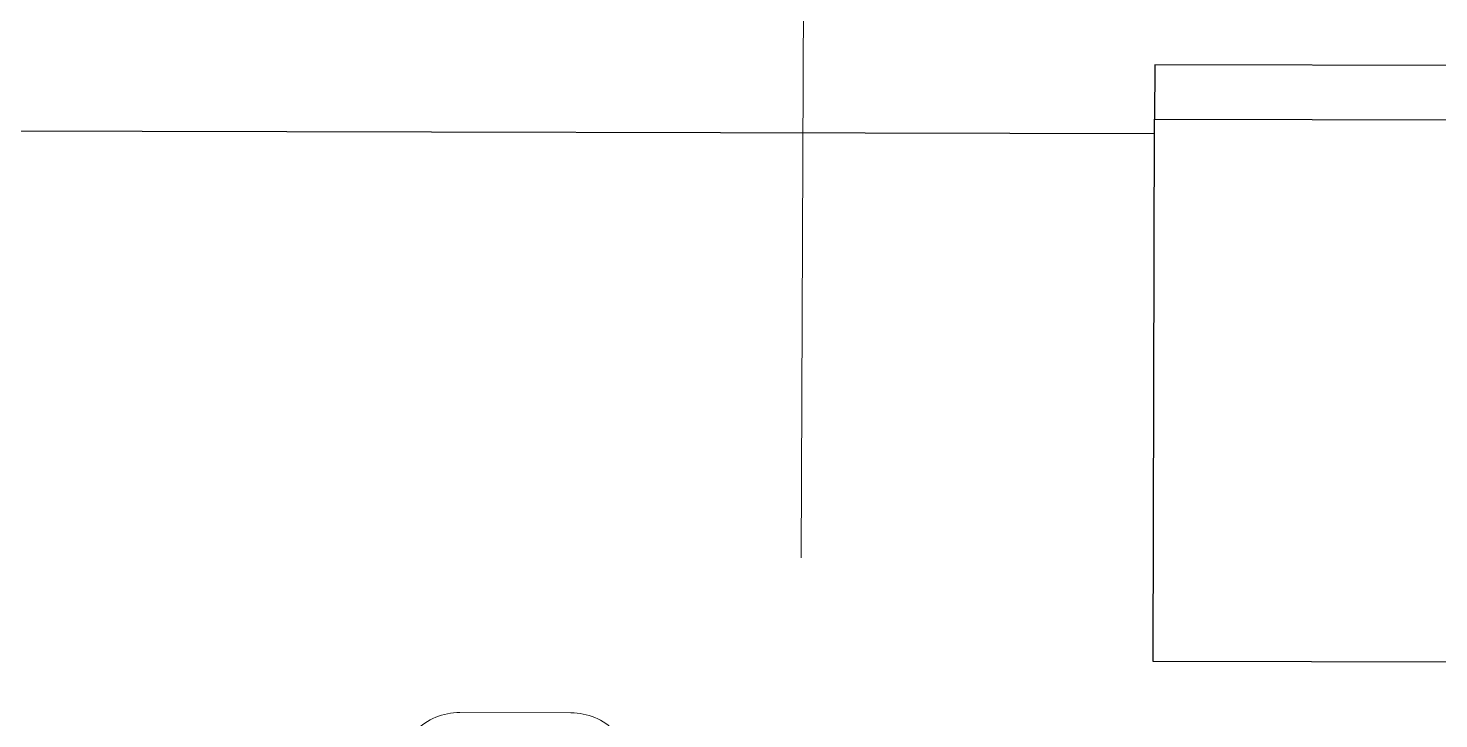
# Paper-space layout 'office1 floor1' of a CAD drawing. Header units: inches. Extents: x 0.3 to 10.8, y 1.4 to 4.2.
# Drawn here: x 1.3179 to 1.4258, y 4.0186 to 4.0714 of the extents above; entities that cross this region are included whole.
import ezdxf

# ---------------------------------------------------------------- set-up
doc = ezdxf.new("R2010")
doc.units = ezdxf.units.IN
doc.header["$MEASUREMENT"] = 0
doc.layers.get('0').update_dxf_attribs({"lineweight": 0})
doc.layers.add('EQUI', color=3, linetype='Continuous', lineweight=0)
doc.layers.add('провода', color=1, linetype='Continuous', lineweight=5)

# ---------------------------------------------------------------- blocks, each defined once
blk = doc.blocks.new('IP PHONE')
at = {"layer": 'EQUI'}
blk.add_lwpolyline([(-46.1, 92.72, -0.414214), (-39.86, 86.48), (-39.86, 77.98, 0.089443), (-39.86, 18.68), (-39.86, 13.5, -0.414214), (-46.1, 7.25), (-57.14, 7.25, -0.414214), (-63.39, 13.5), (-63.39, 18.68, 0.089443), (-63.39, 77.98), (-63.39, 86.48, -0.414214), (-57.14, 92.72)], format="xyb", close=True, dxfattribs=at)

psp = doc.layouts.new('office1 floor1')

# ---------------------------------------------------------------- linework, layer by layer
at = {"color": 7, "linetype": 'ByBlock', "lineweight": -2}
for p, q in [((1.40412, 4.06864), (1.40411, 4.06449)), ((1.61167, 4.06814), (1.40412, 4.06864)), ((1.28412, 4.06367), (1.4041, 4.06338)), ((1.40401, 4.02298), (1.40411, 4.06449)), ((1.40411, 4.06449), (1.61166, 4.06399)), ((1.61156, 4.02247), (1.40401, 4.02298))]:
    psp.add_line(p, q, dxfattribs=at)
at = {"layer": 'провода', "color": 1}
psp.add_line((1.37707, 4.0309), (1.37763, 4.16359), dxfattribs=at)

# ---------------------------------------------------------------- block references
at = {"color": 7, "xscale": 0.0007694444089781291, "yscale": 0.0007694444089781291, "zscale": 0.0007694444089781291, "rotation": 359.8797230761975}
psp.add_blockref('IP PHONE', (1.39478, 3.94763), dxfattribs=at)

doc.saveas('drawing.dxf')
